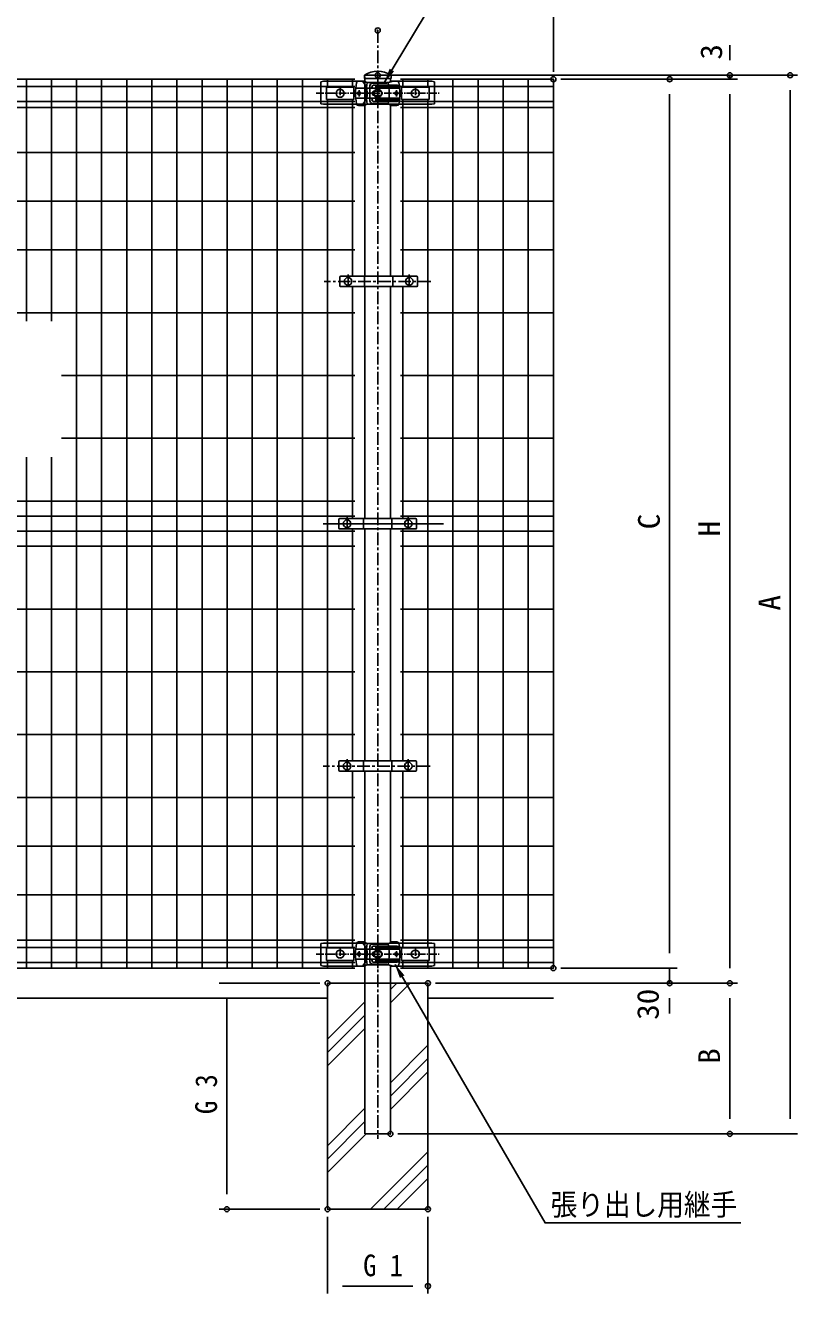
# Model space of a CAD drawing. Units: millimetres, scale not verified. Extents: x -5012 to 5012, y -3544 to 3544.
# Drawn here: x -595 to 944, y -428 to 2097 of the extents above; entities that cross this region are included whole.
import ezdxf
from ezdxf.enums import TextEntityAlignment as Align

# ---------------------------------------------------------------- set-up
doc = ezdxf.new("R2010")
doc.units = ezdxf.units.MM
doc.header["$LTSCALE"] = 20
doc.header["$PDMODE"] = 32
doc.header["$PDSIZE"] = 10
for name, pattern in [('USER1', [2, 1.25, -0.25, 0.25, -0.25]), ('USER2', [4, 2.5, -0.5, 0.5, -0.5]), ('USER4', [1.125, 0.75, -0.125, 0.125, -0.125])]:
    doc.linetypes.add(name, pattern=pattern)
for name, color, linetype, lineweight in [('0-1_5寸法', 1, 'Continuous', 25), ('0-7_BUHIN', 7, 'Continuous', 25), ('0-9_AMI', 7, 'Continuous', 25), ('0-A_8部品', 3, 'Continuous', 25), ('0-B_4基礎', 7, 'Continuous', 25), ('0-C_HATCH', 4, 'Continuous', 25), ('0-D_3パネル', 4, 'Continuous', 25), ('0-E_1部材', 7, 'Continuous', 25), ('0-F_中心線', 1, 'USER1', 25)]:
    doc.layers.add(name, color=color, linetype=linetype, lineweight=lineweight)
doc.layers.add('0-5_DEFPOINTS', color=7, linetype='Continuous')
doc.styles.add('ＭＳ ゴシック', font='')
doc.styles.get('ＭＳ ゴシック').set_extended_font_data('MS Gothic')

msp = doc.modelspace()

# ---------------------------------------------------------------- linework, layer by layer
at = {"layer": '0-1_5寸法'}
for p, q in [((457.47, 2004.96), (457.47, 2300.91)), ((809.13, 2027.96), (809.13, 2057.96)), ((122.47, 1997.96), (824.13, 1997.96)), ((122.47, 1997.96), (944.13, 1997.96)), ((809.13, 1989.96), (809.13, 1997.96)), ((472.47, 1989.96), (824.13, 1989.96)), ((472.47, 1989.96), (704.13, 1989.96)), ((472.47, 1989.96), (824.13, 1989.96)), ((689.13, 249.96), (689.13, 1959.96)), ((809.13, 1959.96), (809.13, 1929.96)), ((809.13, 1959.96), (809.13, 219.96)), ((929.13, -80.04), (929.13, 1967.96)), ((7.47, 1104.96), (238.4, 1104.96)), ((689.13, 249.96), (689.13, 279.96)), ((472.47, 219.96), (704.13, 219.96)), ((472.47, 219.96), (704.13, 219.96)), ((689.13, 219.96), (689.13, 189.96)), ((-7.53, 189.96), (-208.06, 189.96)), ((222.47, 189.96), (824.13, 189.96)), ((222.47, 189.96), (824.13, 189.96)), ((222.47, 189.96), (704.13, 189.96)), ((-193.06, 159.96), (-193.06, -230.04)), ((689.13, 159.96), (689.13, 129.96)), ((809.13, 159.96), (809.13, -80.04)), ((147.87, -110.04), (824.13, -110.04)), ((147.87, -110.04), (944.13, -110.04)), ((-7.53, -260.04), (-208.06, -260.04)), ((7.47, -275.04), (7.47, -428.16)), ((207.47, -275.04), (207.47, -428.16)), ((37.47, -413.16), (177.47, -413.16))]:
    msp.add_line(p, q, dxfattribs=at)
for points in [[(629.33, 2182.43), (240.25, 2182.43), (121.26, 1984.31)], [(830.89, -287.41), (441.01, -287.41), (142.17, 227.13)]]:
    msp.add_lwpolyline(points, dxfattribs=at)
for points in [[(120.23, 1982.59), (131.21, 2010.99), (140.14, 2005.63)], [(141.16, 228.86), (160.73, 205.53), (151.72, 200.3)]]:
    msp.add_solid(points, dxfattribs=at)
at = {"layer": '0-5_DEFPOINTS'}
for p in [(107.47, 2087.25), (107.47, 1997.96), (809.13, 1997.96), (929.13, 1997.96), (457.47, 1989.96), (689.13, 1989.96), (457.47, 219.96), (7.47, 189.96), (207.47, 189.96), (689.13, 189.96), (809.13, 189.96), (132.87, -110.04), (809.13, -110.04), (-193.06, -260.04), (7.47, -260.04), (207.47, -260.04), (207.47, -413.16)]:
    msp.add_point(p, dxfattribs=at)
at = {"layer": '0-7_BUHIN'}
for p, q in [((151.21, 1971.9), (63.73, 1971.9)), ((80.65, 1986.21), (69.08, 1986.21)), ((128.24, 1983.26), (86.7, 1983.26)), ((134.29, 1986.21), (145.86, 1986.21)), ((151.21, 1952.01), (63.73, 1952.01)), ((111.97, 1966.46), (102.97, 1966.46)), ((111.97, 1957.46), (102.97, 1957.46)), ((80.65, 1937.71), (69.08, 1937.71)), ((128.24, 1940.66), (86.7, 1940.66)), ((134.29, 1937.71), (145.86, 1937.71)), ((151.21, 257.9), (63.73, 257.9)), ((80.65, 272.21), (69.08, 272.21)), ((128.24, 269.26), (86.7, 269.26)), ((134.29, 272.21), (145.86, 272.21)), ((151.21, 238.01), (63.73, 238.01)), ((111.97, 252.46), (102.97, 252.46)), ((111.97, 243.46), (102.97, 243.46)), ((80.65, 223.71), (69.08, 223.71)), ((128.24, 226.66), (86.7, 226.66)), ((134.29, 223.71), (145.86, 223.71))]:
    msp.add_line(p, q, dxfattribs=at)
at = {"layer": '0-7_BUHIN', "color": 1, "linetype": 'USER1'}
for p, q in [((107.47, 1988.11), (107.47, 1934.18)), ((70.32, 1968.04), (70.32, 1955.9)), ((144.62, 1968.04), (144.62, 1955.9)), ((70.32, 254.04), (70.32, 241.9)), ((107.47, 274.11), (107.47, 220.18)), ((144.62, 254.04), (144.62, 241.9))]:
    msp.add_line(p, q, dxfattribs=at)
at = {"layer": '0-7_BUHIN'}
for centre in [(70.32, 1961.96), (144.62, 1961.96), (70.32, 247.96), (144.62, 247.96)]:
    msp.add_circle(centre, 3, dxfattribs=at)
for centre, radius, start, end in [((184.77, 1961.96), 121.45, 170.07222, 189.92778), ((69.08, 1982.21), 4, 90, 170.07222), ((80.65, 1984.21), 2, 42.44677, 90), ((87.42, 1990.41), 7.19, 222.44677, 264.21646), ((206.27, 1961.96), 121.45, 169.89959, 190.10041), ((127.51, 1990.41), 7.19, 275.78354, 317.55323), ((8.66, 1961.96), 121.45, 349.89959, 10.10041), ((134.29, 1984.21), 2, 90, 137.55323), ((145.86, 1982.21), 4, 9.92778, 90), ((30.16, 1961.96), 121.45, 350.07222, 9.92778), ((102.97, 1961.96), 4.5, 90, 270), ((111.97, 1961.96), 4.5, 270, 90), ((69.08, 1941.71), 4, 189.92778, 270), ((80.65, 1939.71), 2, 270, 317.55323), ((87.42, 1933.51), 7.19, 95.78354, 137.55323), ((127.51, 1933.51), 7.19, 42.44677, 84.21646), ((134.29, 1939.71), 2, 222.44677, 270), ((145.86, 1941.71), 4, 270, 350.07222), ((184.77, 247.96), 121.45, 170.07222, 189.92778), ((69.08, 268.21), 4, 90, 170.07222), ((80.65, 270.21), 2, 42.44677, 90), ((87.42, 276.41), 7.19, 222.44677, 264.21646), ((206.27, 247.96), 121.45, 169.89959, 190.10041), ((127.51, 276.41), 7.19, 275.78354, 317.55323), ((8.66, 247.96), 121.45, 349.89959, 10.10041), ((134.29, 270.21), 2, 90, 137.55323), ((145.86, 268.21), 4, 9.92778, 90), ((30.16, 247.96), 121.45, 350.07222, 9.92778), ((102.97, 247.96), 4.5, 90, 270), ((111.97, 247.96), 4.5, 270, 90), ((69.08, 227.71), 4, 189.92778, 270), ((80.65, 225.71), 2, 270, 317.55323), ((87.42, 219.51), 7.19, 95.78354, 137.55323), ((127.51, 219.51), 7.19, 42.44677, 84.21646), ((134.29, 225.71), 2, 222.44677, 270), ((145.86, 227.71), 4, 270, 350.07222)]:
    msp.add_arc(centre, radius, start, end, dxfattribs=at)
at = {"layer": '0-9_AMI', "color": 4}
msp.add_line((457.47, 1989.96), (457.47, 219.96), dxfattribs=at)
at = {"layer": '0-A_8部品'}
for p, q in [((-0.53, 1985.96), (-5.53, 1984.96)), ((77.07, 1985.96), (-0.53, 1985.96)), ((77.07, 1985.96), (80.12, 1985.02)), ((80.12, 1983.89), (78.75, 1984.16)), ((82.07, 1979.6), (82.07, 1982.96)), ((82.07, 1979.6), (82.07, 1982.96)), ((91.75, 1976.96), (91.75, 1946.96)), ((96.75, 1981.96), (124.91, 1981.96)), ((98.89, 1977.96), (146.47, 1977.96)), ((98.89, 1971.96), (146.47, 1971.96)), ((137.87, 1985.96), (124.91, 1981.96)), ((137.87, 1985.96), (215.47, 1985.96)), ((215.47, 1985.96), (220.47, 1984.96)), ((98.89, 1951.96), (146.47, 1951.96)), ((98.89, 1945.96), (146.47, 1945.96)), ((82.07, 1940.21), (-0.53, 1940.21)), ((96.75, 1941.96), (127.91, 1941.96)), ((130.91, 1940.21), (127.91, 1941.96)), ((130.91, 1940.21), (215.47, 1940.21)), ((-0.53, 269.71), (-5.53, 268.71)), ((-5.53, 268.71), (-5.53, 224.96)), ((82.07, 269.71), (-0.53, 269.71)), ((91.75, 232.96), (91.75, 262.96)), ((96.75, 267.96), (127.91, 267.96)), ((98.89, 263.96), (146.47, 263.96)), ((98.89, 257.96), (146.47, 257.96)), ((130.91, 269.71), (127.91, 267.96)), ((130.91, 269.71), (215.47, 269.71)), ((215.47, 269.71), (220.47, 268.71)), ((220.47, 268.71), (220.47, 224.96)), ((82.07, 230.32), (82.07, 226.96)), ((82.07, 230.32), (82.07, 226.96)), ((96.75, 227.96), (124.91, 227.96)), ((98.89, 237.96), (146.47, 237.96)), ((98.89, 231.96), (146.47, 231.96)), ((137.87, 223.96), (124.91, 227.96)), ((-0.53, 223.96), (-5.53, 224.96)), ((77.07, 223.96), (-0.53, 223.96)), ((77.07, 223.96), (80.12, 224.9)), ((80.12, 226.02), (78.75, 225.75)), ((137.87, 223.96), (215.47, 223.96)), ((215.47, 223.96), (220.47, 224.96))]:
    msp.add_line(p, q, dxfattribs=at)
at = {"layer": '0-A_8部品', "color": 7}
for p, q in [((59.77, 1974.46), (5.17, 1974.46)), ((5.17, 1974.46), (5.17, 1949.46)), ((59.77, 1974.46), (59.77, 1949.46)), ((155.17, 1974.46), (209.77, 1974.46)), ((155.17, 1974.46), (155.17, 1949.46)), ((209.77, 1974.46), (209.77, 1949.46)), ((59.77, 1949.46), (5.17, 1949.46)), ((155.17, 1949.46), (209.77, 1949.46)), ((31.85, 1595.96), (31.85, 1578.96)), ((184.85, 1597.96), (33.85, 1597.96)), ((81.11, 1576.96), (81.11, 1597.96)), ((137.59, 1576.96), (137.59, 1597.96)), ((186.85, 1595.96), (186.85, 1578.96)), ((184.85, 1576.96), (33.85, 1576.96)), ((29.97, 1113.46), (29.97, 1096.46)), ((182.97, 1115.46), (31.97, 1115.46)), ((79.23, 1094.46), (79.23, 1115.46)), ((135.71, 1094.46), (135.71, 1115.46)), ((184.97, 1113.46), (184.97, 1096.46)), ((182.97, 1094.46), (31.97, 1094.46)), ((182.97, 632.96), (31.97, 632.96)), ((79.23, 611.96), (79.23, 632.96)), ((135.71, 611.96), (135.71, 632.96)), ((29.97, 630.96), (29.97, 613.96)), ((182.97, 611.96), (31.97, 611.96)), ((184.97, 630.96), (184.97, 613.96)), ((59.77, 260.46), (5.17, 260.46)), ((5.17, 260.46), (5.17, 235.46)), ((59.77, 260.46), (59.77, 235.46)), ((155.17, 260.46), (209.77, 260.46)), ((155.17, 260.46), (155.17, 235.46)), ((209.77, 260.46), (209.77, 235.46)), ((59.77, 235.46), (5.17, 235.46)), ((155.17, 235.46), (209.77, 235.46))]:
    msp.add_line(p, q, dxfattribs=at)
at = {"layer": '0-A_8部品', "color": 1, "linetype": 'USER4'}
for p, q in [((32.47, 1973.3), (32.47, 1950.78)), ((182.47, 1973.3), (182.47, 1950.78)), ((-14.89, 1961.96), (232.02, 1961.96)), ((32.47, 259.3), (32.47, 236.78)), ((182.47, 259.3), (182.47, 236.78)), ((-14.89, 247.96), (232.02, 247.96))]:
    msp.add_line(p, q, dxfattribs=at)
at = {"layer": '0-A_8部品', "color": 1, "linetype": 'USER2'}
for p, q in [((152.52, 1974.96), (93.62, 1974.96)), ((152.52, 1948.96), (93.62, 1948.96)), ((152.52, 260.96), (93.62, 260.96)), ((152.52, 234.96), (93.62, 234.96))]:
    msp.add_line(p, q, dxfattribs=at)
at = {"layer": '0-A_8部品', "color": 1, "linetype": 'USER1'}
for p, q in [((48.35, 1601.15), (48.35, 1573.44)), ((170.35, 1601.15), (170.35, 1573.44)), ((213.58, 1587.46), (0.71, 1587.46)), ((46.47, 1118.65), (46.47, 1090.94)), ((168.47, 1118.65), (168.47, 1090.94)), ((211.7, 1104.96), (-1.18, 1104.96)), ((46.47, 636.15), (46.47, 608.44)), ((168.47, 636.15), (168.47, 608.44)), ((211.7, 622.46), (-1.18, 622.46))]:
    msp.add_line(p, q, dxfattribs=at)
at = {"layer": '0-A_8部品'}
for points in [[(-0.53, 1940.21), (-5.53, 1941.21), (-5.53, 1984.96)], [(215.47, 1940.21), (220.47, 1941.21), (220.47, 1984.96)]]:
    msp.add_lwpolyline(points, dxfattribs=at)
at = {"layer": '0-A_8部品', "color": 7}
for centre, radius in [((32.47, 1961.96), 8), ((182.47, 1961.96), 8), ((48.35, 1587.46), 7.5), ((170.35, 1587.46), 7.5), ((46.47, 1104.96), 7.5), ((168.47, 1104.96), 7.5), ((46.47, 622.46), 7.5), ((168.47, 622.46), 7.5), ((32.47, 247.96), 8), ((182.47, 247.96), 8)]:
    msp.add_circle(centre, radius, dxfattribs=at)
at = {"layer": '0-A_8部品'}
for centre in [(107.47, 1961.96), (107.47, 247.96)]:
    msp.add_circle(centre, 8, dxfattribs=at)
for centre, radius, start, end in [((53.9, 1962.6), 32.89, 317.0841, 45.23433), ((96.75, 1976.96), 5, 90, 180), ((98.89, 1974.96), 3, 90, 270), ((146.47, 1974.96), 3, 270, 90), ((96.75, 1946.96), 5, 180, 270), ((98.89, 1948.96), 3, 90, 270), ((101.23, 1961.96), 4.5, 94.99037, 265.00963), ((111.66, 1961.96), 4.5, 314.07965, 45.92035), ((146.47, 1948.96), 3, 270, 90), ((53.9, 247.31), 32.89, 314.76567, 42.9159), ((96.75, 262.96), 5, 90, 180), ((98.89, 260.96), 3, 90, 270), ((146.47, 260.96), 3, 270, 90), ((96.75, 232.96), 5, 180, 270), ((98.89, 234.96), 3, 90, 270), ((101.23, 247.96), 4.5, 94.99037, 265.00963), ((111.66, 247.96), 4.5, 314.07965, 45.92035), ((146.47, 234.96), 3, 270, 90)]:
    msp.add_arc(centre, radius, start, end, dxfattribs=at)
at = {"layer": '0-A_8部品', "color": 7}
for centre, start, end in [((33.85, 1595.96), 90, 180), ((184.85, 1595.96), 0, 90), ((33.85, 1578.96), 180, 270), ((184.85, 1578.96), 270, 0), ((31.97, 1113.46), 90, 180), ((182.97, 1113.46), 0, 90), ((31.97, 1096.46), 180, 270), ((182.97, 1096.46), 270, 0), ((31.97, 630.96), 90, 180), ((182.97, 630.96), 0, 90), ((31.97, 613.96), 180, 270), ((182.97, 613.96), 270, 0)]:
    msp.add_arc(centre, 2, start, end, dxfattribs=at)
at = {"layer": '0-B_4基礎'}
for p, q in [((7.47, 189.96), (7.47, -260.04)), ((7.47, 189.96), (207.47, 189.96)), ((207.47, 189.96), (207.47, -260.04)), ((-1792.53, 159.96), (7.47, 159.96)), ((207.47, 159.96), (457.47, 159.96)), ((7.47, -260.04), (207.47, -260.04))]:
    msp.add_line(p, q, dxfattribs=at)
at = {"layer": '0-C_HATCH'}
for p, q in [((132.87, 150.8), (172.03, 189.96)), ((132.87, 177.31), (145.51, 189.96)), ((7.47, 78.43), (82.07, 153.03)), ((7.47, 51.91), (82.07, 126.51)), ((7.47, 25.4), (82.07, 100)), ((132.87, -8.3), (207.47, 66.3)), ((132.87, -34.82), (207.47, 39.78)), ((132.87, -61.34), (207.47, 13.26)), ((7.47, -133.7), (82.07, -59.1)), ((7.47, -160.22), (82.07, -85.62)), ((7.47, -186.74), (84.16, -110.04)), ((93.26, -260.04), (207.47, -145.84)), ((119.78, -260.04), (207.47, -172.35)), ((146.29, -260.04), (207.47, -198.87))]:
    msp.add_line(p, q, dxfattribs=at)
at = {"layer": '0-D_3パネル'}
for p, q in [((61.97, 1989.96), (-1847.03, 1989.96)), ((61.97, 1975.7), (-1847.03, 1975.7)), ((-592.53, 1989.96), (-592.53, 1507.97)), ((-542.53, 1989.96), (-542.53, 1507.97)), ((-492.53, 1989.96), (-492.53, 219.96)), ((-442.53, 1989.96), (-442.53, 219.96)), ((-392.53, 1989.96), (-392.53, 219.96)), ((-342.53, 1989.96), (-342.53, 219.96)), ((-292.53, 1989.96), (-292.53, 219.96)), ((-242.53, 1989.96), (-242.53, 219.96)), ((-192.53, 1989.96), (-192.53, 219.96)), ((-142.53, 1989.96), (-142.53, 219.96)), ((-92.53, 1989.96), (-92.53, 219.96)), ((-42.53, 1989.96), (-42.53, 219.96)), ((7.47, 1989.96), (7.47, 1974.46)), ((57.47, 1989.96), (57.47, 1974.46)), ((152.97, 1989.96), (457.47, 1989.96)), ((152.97, 1975.7), (457.47, 1975.7)), ((157.47, 1989.96), (157.47, 1974.46)), ((207.47, 1989.96), (207.47, 1974.46)), ((257.47, 1989.96), (257.47, 219.96)), ((307.47, 1989.96), (307.47, 219.96)), ((357.47, 1989.96), (357.47, 219.96)), ((407.47, 1989.96), (407.47, 219.96)), ((61.97, 1945.45), (-1847.03, 1945.45)), ((7.47, 1949.46), (7.47, 260.46)), ((57.47, 1949.46), (57.47, 1687.96)), ((152.97, 1945.45), (457.47, 1945.45)), ((157.47, 1949.46), (157.47, 1687.96)), ((207.47, 1949.46), (207.47, 260.46)), ((61.97, 1933.96), (-1847.03, 1933.96)), ((152.97, 1933.96), (457.47, 1933.96)), ((61.97, 1843.96), (-1847.03, 1843.96)), ((152.97, 1843.96), (457.47, 1843.96)), ((61.97, 1746.96), (-1847.03, 1746.96)), ((152.97, 1746.96), (457.47, 1746.96)), ((57.47, 1687.96), (57.47, 1597.96)), ((157.47, 1687.96), (157.47, 1597.96)), ((61.97, 1649.96), (-1847.03, 1649.96)), ((152.97, 1649.96), (457.47, 1649.96)), ((57.47, 1576.96), (57.47, 1441.46)), ((157.47, 1576.96), (157.47, 1441.46)), ((61.97, 1524.96), (-1847.03, 1524.96)), ((152.97, 1524.96), (457.47, 1524.96)), ((57.47, 1451.39), (57.47, 1115.46)), ((157.47, 1451.39), (157.47, 1115.46)), ((61.97, 1399.96), (-522.44, 1399.96)), ((152.97, 1399.96), (457.47, 1399.96)), ((61.97, 1274.96), (-522.44, 1274.96)), ((152.97, 1274.96), (457.47, 1274.96)), ((-592.53, 1237.63), (-592.53, 219.96)), ((-542.53, 1237.63), (-542.53, 219.96)), ((61.97, 1149.96), (-1847.03, 1149.96)), ((61.97, 1149.96), (-1847.03, 1149.96)), ((152.97, 1149.96), (439.52, 1149.96)), ((152.97, 1149.96), (457.47, 1149.96)), ((61.97, 1119.96), (-1847.03, 1119.96)), ((152.97, 1119.96), (457.47, 1119.96)), ((61.97, 1089.96), (-1847.03, 1089.96)), ((57.47, 1094.46), (57.47, 632.96)), ((152.97, 1089.96), (457.47, 1089.96)), ((157.47, 1094.46), (157.47, 632.96)), ((61.97, 1059.96), (-1847.03, 1059.96)), ((61.97, 1059.96), (-1847.03, 1059.96)), ((152.97, 1059.96), (439.52, 1059.96)), ((152.97, 1059.96), (457.47, 1059.96)), ((61.97, 934.96), (-1847.03, 934.96)), ((152.97, 934.96), (457.47, 934.96)), ((61.97, 809.96), (-1847.03, 809.96)), ((152.97, 809.96), (457.47, 809.96)), ((61.97, 684.96), (-1847.03, 684.96)), ((152.97, 684.96), (457.47, 684.96)), ((57.47, 611.96), (57.47, 500.96)), ((157.47, 611.96), (157.47, 500.96)), ((61.97, 559.96), (-1847.03, 559.96)), ((152.97, 559.96), (457.47, 559.96)), ((57.47, 500.96), (57.47, 260.46)), ((157.47, 500.96), (157.47, 260.46)), ((61.97, 462.96), (-1847.03, 462.96)), ((152.97, 462.96), (457.47, 462.96)), ((61.97, 365.96), (-1847.03, 365.96)), ((152.97, 365.96), (457.47, 365.96)), ((61.97, 275.96), (-1847.03, 275.96)), ((61.97, 261.36), (-1847.03, 261.36)), ((152.97, 275.96), (457.47, 275.96)), ((152.97, 261.36), (457.47, 261.36)), ((61.97, 231.23), (-1847.03, 231.23)), ((7.47, 235.46), (7.47, 219.96)), ((57.47, 235.46), (57.47, 219.96)), ((152.97, 231.23), (457.47, 231.23)), ((157.47, 235.46), (157.47, 219.96)), ((207.47, 235.46), (207.47, 219.96)), ((61.97, 219.96), (-1847.03, 219.96)), ((152.97, 219.96), (457.47, 219.96))]:
    msp.add_line(p, q, dxfattribs=at)
at = {"layer": '0-E_1部材'}
for p, q in [((80.96, 1997.96), (133.98, 1997.96)), ((80.96, 1991.65), (80.96, 1997.96)), ((133.98, 1991.65), (133.98, 1997.96)), ((80.96, 1991.65), (133.98, 1991.65)), ((82.07, 1597.96), (82.07, 1994.65)), ((82.07, 1979.6), (82.07, 1991.65)), ((132.87, 1984.41), (132.87, 1991.65)), ((82.07, 1902.87), (82.07, 1944.23)), ((132.87, 1597.96), (132.87, 1940.21)), ((132.87, 1902.87), (132.87, 1938.82)), ((82.07, 1115.46), (82.07, 1576.96)), ((132.87, 1115.46), (132.87, 1576.96)), ((82.07, 632.96), (82.07, 1094.46)), ((132.87, 632.96), (132.87, 1094.46)), ((82.07, -110.04), (82.07, 611.96)), ((132.87, 269.71), (132.87, 611.96)), ((132.87, -110.04), (132.87, 225.5)), ((82.07, -110.04), (132.87, -110.04))]:
    msp.add_line(p, q, dxfattribs=at)
msp.add_arc((107.47, 1957.72), 48.19, 56.62039, 123.37961, dxfattribs=at)
at = {"layer": '0-F_中心線'}
msp.add_line((107.47, 2087.25), (107.47, -120.11), dxfattribs=at)

# ---------------------------------------------------------------- texts
at = {"layer": '0-1_5寸法', "color": 3, "style": 'ＭＳ ゴシック'}
for s, width, p in [('3', 1.05, (806.57, 2029.04)), ('C', 1.05, (682.46, 1093.71)), ('H', 1.05, (802.46, 1079.46)), ('A', 1.05, (922.46, 931.96)), ('30', 1.05, (680.39, 117.15)), ('B', 1.05, (802.46, 29.46)), ('G 3', 0.9, (-199.74, -70.74))]:
    msp.add_text(s, height=43.26, rotation=90, dxfattribs=dict(at, width=width)).set_placement(p, align=Align.BOTTOM_LEFT)
at = {"layer": '0-1_5寸法', "color": 3, "style": 'ＭＳ ゴシック', "width": 0.9}
for s, p in [('張り出し用継手', (451.91, -285.47)), ('G 1', (78.52, -406.49))]:
    msp.add_text(s, height=43.26, dxfattribs=at).set_placement(p, align=Align.BOTTOM_LEFT)

doc.saveas('drawing.dxf')
